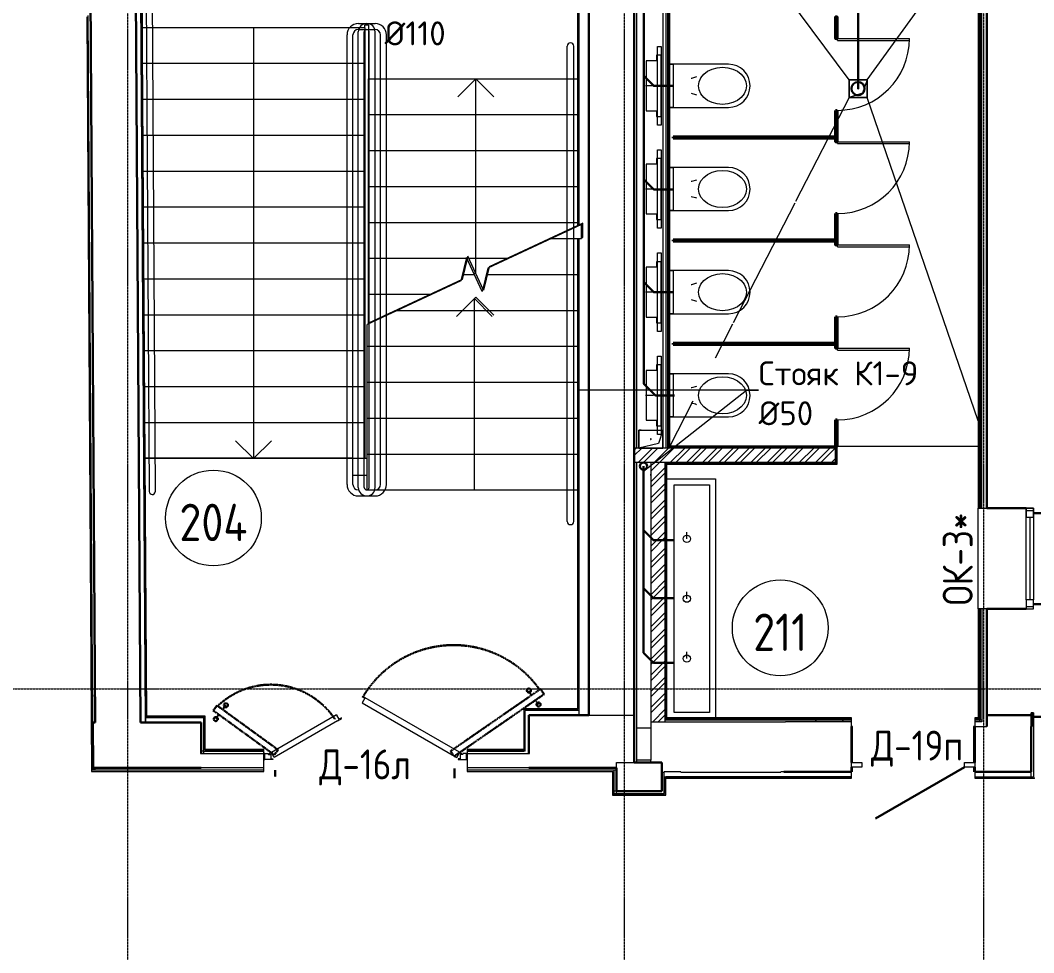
# Model space of a CAD drawing. Header units: millimetres. Extents: x -10178924 to 11692288, y -947381 to 58396.
# Drawn here: x 2102 to 10567, y -165853 to -158064 of the extents above; entities that cross this region are included whole.
import ezdxf
from ezdxf import colors
from ezdxf.entities.mleader import LeaderData, LeaderLine
from ezdxf.math import Vec2, Vec3

# ---------------------------------------------------------------- set-up
doc = ezdxf.new("R2010")
doc.units = ezdxf.units.MM
doc.linetypes.add('ADSK_Линия сетки', pattern=[25, 20, -2.5, 0, -2.5])
doc.linetypes.add('ADSK_Штриховая_ш3 п1_5', pattern=[4.5, 3, -1.5])
for name, color, linetype, lineweight in [('!К1', 32, 'Continuous', 30), ('_ Окна', 7, 'Continuous', 9), ('Аннотация', 7, 'Continuous', 18), ('Выноски ВК', 7, 'Continuous', 0), ('Двери', 7, 'Continuous', 9), ('Двери открывание', 7, 'Continuous', 9), ('Лестницы', 7, 'Continuous', 9), ('Марки дверей', 7, 'Continuous', 20), ('Марки окон', 7, 'Continuous', 20), ('Обобщенные модели', 7, 'Continuous', 18), ('Окна', 7, 'Continuous', 9), ('Оси', 253, 'Continuous', 9), ('Перекрытие', 7, 'Continuous', 18), ('Сантехника', 7, 'Continuous', 18), ('Стены внутренние', 7, 'Continuous', 18), ('Стены наружные', 7, 'Continuous', 18), ('Стены несущие', 7, 'Continuous', 30), ('Стены отделка', 7, 'Continuous', 30), ('Стены перегородки', 7, 'Continuous', 30), ('Стены штриховка', 7, 'Continuous', 9), ('Стрелки вверх', 7, 'Continuous', 18), ('ШТРИХОВКА', 252, 'Continuous', 15)]:
    doc.layers.add(name, color=color, linetype=linetype, lineweight=lineweight)
doc.layers.add('Линии', color=7, linetype='Continuous', lineweight=9, true_color=0x00a600)
doc.styles.add('GOST Common', font='GOST_Common.ttf', dxfattribs={"width": 0.9, "height": 350})
doc.styles.add('GOST Common_2', font='GOST_Common.ttf', dxfattribs={"width": 0.9, "height": 250})
doc.styles.add('PDF ISOCPEUR', font='isocpeur.ttf')
pattern_1 = [(0, (0, -123085.82), (406.4, 101.6), [33.528, -271.272, 33.528, -271.272, -1625.6]), (0, (0, -123085.82), (406.4, 101.6), [-609.6, 33.528, -576.072, 33.528, -271.272, -711.2]), (0, (0, -123085.82), (406.4, 101.6), [-1524, 33.528, -169.672, 33.528, -474.472]), (120, (152.4, -123035.02), (-291.1882, 301.15272), [33.528, -271.272, 33.528, -271.272, -1625.6]), (120, (152.4, -123035.02), (-291.1882, 301.15272), [-609.6, 33.528, -576.072, 33.528, -271.272, -711.2]), (120, (152.4, -123035.02), (-291.1882, 301.15272), [-1524, 33.528, -169.672, 33.528, -474.472]), (240, (203.2, -122831.82), (-115.2118, -402.75272), [33.528, -271.272, 33.528, -271.272, -1625.6]), (240, (203.2, -122831.82), (-115.2118, -402.75272), [-609.6, 33.528, -576.072, 33.528, -271.272, -711.2]), (240, (203.2, -122831.82), (-115.2118, -402.75272), [-1524, 33.528, -169.672, 33.528, -474.472])]

# ---------------------------------------------------------------- blocks, each defined once
blk = doc.blocks.new('АС_Дверь_Однопольная_Алюминиевая - 1030х2200 алюм ост с мат_плёнкой Д19п-3646857-План 2-го этажа')
at = {"layer": 'Двери'}
for p, q in [((-390, -110), (-303, -110)), ((-390, -150), (-390, -110)), ((-303, -150), (-390, -150)), ((-303, -110), (-303, -150)), ((553, -110), (640, -110)), ((553, -150), (553, -110)), ((640, -150), (553, -150)), ((640, -110), (640, -150))]:
    blk.add_line(p, q, dxfattribs=at)
at = {"layer": 'Двери', "lineweight": 30}
blk.add_line((553, -150), (-188.3, -578), dxfattribs=at)
blk = doc.blocks.new('131_Сантехническая перегородка - СП-3 4-3867706-План 2-го этажа')
at = {"layer": 'Обобщенные модели', "lineweight": 40}
for p, q in [((1370, 8), (0, 8)), ((0, 8), (0, -4)), ((1370, -4), (1370, 8)), ((0, -4), (1370, -4))]:
    blk.add_line(p, q, dxfattribs=at)
blk = doc.blocks.new('131_Сантехническая перегородка_Дверь - СД-1-3905256-План 2-го этажа')
at = {"layer": 'Двери'}
for p, q in [((784, -8), (800, -8)), ((784, -8), (784, -608)), ((800, -8), (800, -608)), ((784, -608), (800, -608))]:
    blk.add_line(p, q, dxfattribs=at)
at = {"layer": 'Двери открывание'}
blk.add_arc((800, -8), 600, 180, 270, dxfattribs=at)
at = {"layer": 'Обобщенные модели', "lineweight": 40}
blk.add_line((200, -4), (200, 8), dxfattribs=at)
blk.add_lwpolyline([(200, 8), (-20, 8), (-20, -4), (200, -4)], dxfattribs=at)
blk.add_lwpolyline([(800, -4), (842, -4), (842, 8), (800, 8)], close=True, dxfattribs=at)
blk = doc.blocks.new('SND_Унитаз_Jika_Olymp_с_инсталяцией - Унитаз_ выпуск прямой_ установка на пол_693х360х360_ PN30_12_ ХВ резьба HP DN15_ К гл_ кон П DN100-701491-План 2-го этажа')
at = {"layer": 'Сантехника'}
for p, q in [((0, -61.7), (0, 6.3)), ((-208, 0), (-208, -85)), ((208, 0), (-208, 0)), ((208, -85), (208, 0)), ((-327.5, -94), (327.5, -94)), ((-327.5, -125), (-327.5, -94)), ((327.5, -125), (-327.5, -125)), ((-255, -85), (-255, -125)), ((-208, -85), (-255, -85)), ((-255, -125), (255, -125)), ((255, -85), (208, -85)), ((255, -125), (255, -85)), ((327.5, -94), (327.5, -125)), ((-180, -179), (-180, -181.2)), ((-180, -181.2), (-180, -179)), ((-180, -196.4), (-180, -687.1)), ((-180, -224), (-180, -196.4)), ((180, -224), (-180, -224)), ((180, -181.2), (180, -179)), ((180, -179), (180, -181.2)), ((180, -687.1), (180, -196.4)), ((180, -196.4), (180, -224))]:
    blk.add_line(p, q, dxfattribs=at)
at = {"layer": 'Сантехника', "flags": 128}
for points in [[(-61.7, -376.2), (-71.7, -411.6), (-75, -420.3)], [(75, -420.3), (62.3, -378.9), (61.7, -376.2)], [(0, -836.5), (-34.5, -831.5), (-67.3, -816.7), (-96.6, -792.9), (-121.2, -761.2), (-139.7, -723.3), (-151.1, -681), (-155, -636.5), (-151.1, -592), (-139.7, -549.7), (-121.2, -511.8), (-96.6, -480.1), (-67.3, -456.3), (-34.5, -441.5), (0, -436.5)], [(0, -436.5), (34.5, -441.5), (67.3, -456.3), (96.6, -480.1), (121.2, -511.8), (139.7, -549.7), (151.1, -592), (155, -636.5), (151.1, -681), (139.7, -723.3), (121.2, -761.2), (96.6, -792.9), (67.3, -816.7), (34.5, -831.5), (0, -836.5)]]:
    blk.add_lwpolyline(points, dxfattribs=at)
at = {"layer": 'Сантехника'}
blk.add_arc((0, -687.1), 180, 180, 360, dxfattribs=at)
blk = doc.blocks.new('dver-dpo-230 _1_ - 1700х2300Н ост алюм EIWS30 Д-16л-3687090-План 2-го этажа')
at = {"layer": 'Двери'}
for p, q in [((-6.3, 522.6), (-28.8, 483.6)), ((-21.3, 536.5), (-23.6, 532.6)), ((-23.6, 532.6), (-6.3, 522.6)), ((804, 60), (-21.3, 536.5)), ((-28.8, 483.6), (761.9, 27.1)), ((-804, 60), (-241.1, 385)), ((-241.1, 385), (-238.8, 381.1)), ((-218.8, 346.5), (-238.8, 381.1)), ((-233.7, 332.1), (-199, 352.1)), ((-201.5, 356.5), (-218.8, 346.5)), ((-199, 352.1), (-201.5, 356.5)), ((-233.7, 332.1), (-761.9, 27.1)), ((-850, 10), (-850, 60)), ((-850, 60), (-813.8, 60)), ((-840, 60), (-850, 60)), ((-850, 60), (-850, 10)), ((-773.8, 10), (-850, 10)), ((-850, 10), (-840, 10)), ((-840, 10), (-840, 60)), ((-813.8, 60), (-813.8, 54.6)), ((-811.3, 52), (-790, 52)), ((-801.8, 56.1), (-804, 60)), ((-784.4, 66.1), (-801.8, 56.1)), ((-790, 52), (-790, 16.5)), ((-787.5, 14), (-773.8, 14)), ((-761.9, 27.1), (-784.4, 66.1)), ((-773.8, 14), (-773.8, 10)), ((761.9, 27.1), (784.4, 66.1)), ((773.8, 14), (773.8, 10)), ((787.5, 14), (773.8, 14)), ((773.8, 10), (850, 10)), ((784.4, 66.1), (801.7, 56.1)), ((790, 52), (790, 16.5)), ((811.3, 52), (790, 52)), ((801.7, 56.1), (804, 60)), ((813.8, 60), (813.8, 54.6)), ((850, 60), (813.8, 60)), ((850, 60), (840, 60)), ((840, 60), (840, 10)), ((840, 10), (850, 10)), ((850, 10), (850, 60)), ((850, 10), (850, 60))]:
    blk.add_line(p, q, dxfattribs=at)
for centre, radius, start, end in [((-811.3, 54.6), 2.52, 180, 270), ((-787.5, 16.5), 2.5, 180, 270), ((787.5, 16.5), 2.5, 270, 360), ((811.3, 54.6), 2.52, 270, 0)]:
    blk.add_arc(centre, radius, start, end, dxfattribs=at)
blk = doc.blocks.new('GM_Отверстие прямоугольное _в плите_ - Отверстие-V3-План 2-го этажа')
at = {"layer": 'Обобщенные модели'}
for p, q in [((-75, -75), (-75, 75)), ((-75, 75), (75, 75)), ((75, 75), (-75, 75)), ((-75, 75), (-75, -75)), ((-75, -75), (-37.5, 37.5)), ((-37.5, 37.5), (75, 75)), ((75, 75), (75, -75)), ((75, -75), (75, 75)), ((75, -75), (-75, -75)), ((-75, -75), (75, -75))]:
    blk.add_line(p, q, dxfattribs=at)
for start, end in [(360, 180), (180, 360), (60, 165), (300, 360), (195, 270)]:
    blk.add_arc((0, 0), 2.5, start, end, dxfattribs=at)
blk = doc.blocks.new('GM_Отверстие прямоугольное _в плите_ - Отверстие-1433035-План 2-го этажа')
at = {"layer": 'Обобщенные модели'}
for p, q in [((-101.2, -75), (-101.2, 75)), ((-101.2, 75), (-101.2, -75)), ((-101.2, -75), (-63.7, 37.5)), ((-63.7, 37.5), (101.2, 75)), ((101.2, 75), (101.2, -75)), ((101.2, -75), (101.2, 75)), ((101.2, -75), (81.2, -75)), ((81.2, -75), (101.2, -75))]:
    blk.add_line(p, q, dxfattribs=at)
for start, end in [(360, 180), (180, 360), (60, 165), (300, 360), (195, 270)]:
    blk.add_arc((0, 0), 2.5, start, end, dxfattribs=at)
blk = doc.blocks.new('ADSK_Умывальник с 3 смесителемями - Умывальник-1755934-План 2-го этажа')
at = {"layer": 'Сантехника'}
for p, q in [((-950, -370), (-950, -75)), ((-950, -75), (950, -75)), ((950, -75), (950, -370)), ((1000, -12), (1000, -420)), ((-500, -180), (-443, -180)), ((0, -180), (57, -180)), ((500, -180), (557, -180)), ((1000, -420), (-995.4, -420)), ((950, -370), (-950, -370))]:
    blk.add_line(p, q, dxfattribs=at)
for centre in [(-500, -180), (0, -180), (500, -180)]:
    blk.add_circle(centre, 30, dxfattribs=at)
blk = doc.blocks.new('окна_rehau_однопольное_фрамуга_сверху - 800х2240 _нов_ ОК-3_-4264304-План 2-го этажа')
at = {"layer": '_ Окна', "lineweight": 18}
for p, q in [((-420, 75), (-420, 135)), ((-420, 135), (-344, 135)), ((-344, 135), (-344, 75)), ((344, 135), (344, 75)), ((420, 135), (344, 135)), ((420, 75), (420, 135)), ((-344, 75), (-420, 75)), ((344, 75), (420, 75))]:
    blk.add_line(p, q, dxfattribs=at)
at = {"layer": '_ Окна'}
for p, q in [((-400, 75), (-400, 135)), ((-344, 105), (344, 105)), ((400, 75), (400, 135))]:
    blk.add_line(p, q, dxfattribs=at)
at = {"layer": 'Окна'}
for p, q in [((-420, 135), (-420, 75)), ((-344, 135), (-420, 135)), ((-344, 135), (344, 135)), ((420, 135), (344, 135)), ((420, 75), (420, 135)), ((-420, 75), (-344, 75)), ((344, 75), (-344, 75)), ((344, 75), (420, 75))]:
    blk.add_line(p, q, dxfattribs=at)
blk = doc.blocks.new('2 этаж')
h = blk.add_hatch()
h.set_pattern_fill('ANSI32', color=256, scale=10)
h.set_pattern_definition([(45, (0, -123085.82), (-67.3519, 67.3519), []), (45, (44.9, -123085.82), (-67.3519, 67.3519), [])])
h.paths.add_polyline_path([(7490, -108250.7), (7370, -108250.7), (7370, -110417.6), (7490, -110417.6)])
h.paths.add_polyline_path([(8910, -108130.7), (7230, -108130.7), (7230, -108250.7), (8910, -108250.7)])
at = {"layer": 'Стены внутренние', "lineweight": 9}
h = blk.add_hatch(dxfattribs=at)
h.set_pattern_fill('FP_6', color=256, style=0, pattern_type=2)
h.set_pattern_definition(pattern_1)
h.paths.add_polyline_path([(10129.4, -110400.1), (10135, -110400.1), (10135, -109473.6), (10120, -109473.6), (10120, -110400.1)])
h.paths.add_polyline_path([(10120, -108633.6), (10135, -108632.6), (10135, -103690.3), (10120, -103690.3), (10120, -108483.7)])
h = blk.add_hatch(dxfattribs=at)
h.set_pattern_fill('FP_6', color=256, style=0, pattern_type=2)
h.set_pattern_definition(pattern_1)
h.paths.add_polyline_path([(7410, -110417.6), (9045, -110417.6), (9045, -110402.6), (7410, -110402.6)])
h.paths.add_polyline_path([(10117.5, -110417.6), (10117.5, -110402.6), (10075, -110402.6), (10075, -110417.6)])
at = {"layer": 'Двери'}
for p, q in [((8929, -104725.7), (8929, -104709.7)), ((8929, -104709.7), (9529, -104709.7)), ((9529, -104725.7), (9529, -104709.7)), ((8929, -104725.7), (9529, -104725.7))]:
    blk.add_line(p, q, dxfattribs=at)
at = {"layer": 'Двери открывание'}
blk.add_arc((8929, -104709.7), 600, 270, 0, dxfattribs=at)
at = {"layer": 'Лестницы'}
for p, q in [((3121.4, -103075.3), (3121.4, -104589.6)), ((4980.8, -104619.3), (3121.5, -104619.3)), ((4980.8, -104619.3), (3121.5, -104619.3)), ((4980.8, -104595.1), (5011.4, -104595.1)), ((4980.8, -104619.3), (4980.8, -104595.1)), ((4980.8, -104619.3), (4980.8, -104919.3)), ((5011.4, -104595.1), (5011.4, -105045.6)), ((4980.8, -104919.3), (3123.5, -104919.3)), ((4980.8, -104919.3), (3123.5, -104919.3)), ((4980.8, -104919.3), (4980.8, -105219.3)), ((5011.4, -105045.6), (6758, -105045.6)), ((5011.4, -105345.6), (5011.4, -105045.6)), ((5011.4, -105045.6), (6758, -105045.6)), ((4980.8, -105219.3), (3125.4, -105219.3)), ((4980.8, -105219.3), (3125.4, -105219.3)), ((4980.8, -105219.3), (4980.8, -105519.3)), ((5011.4, -105645.6), (5011.4, -105345.6)), ((5011.4, -105345.6), (6758, -105345.6)), ((5011.4, -105345.6), (6758, -105345.6)), ((4980.8, -105519.3), (3127.4, -105519.3)), ((4980.8, -105519.3), (3127.4, -105519.3)), ((4980.8, -105519.3), (4980.8, -105819.3)), ((5011.4, -105945.6), (5011.4, -105645.6)), ((5011.4, -105645.6), (6758, -105645.6)), ((5011.4, -105645.6), (6758, -105645.6)), ((4980.8, -105819.3), (3129.4, -105819.3)), ((4980.8, -105819.3), (3129.4, -105819.3)), ((4980.8, -105819.3), (4980.8, -106119.3)), ((5011.4, -106245.6), (5011.4, -105945.6)), ((5011.4, -105945.6), (6758, -105945.6)), ((5011.4, -105945.6), (6758, -105945.6)), ((4980.8, -106119.3), (3131.3, -106119.3)), ((4980.8, -106119.3), (3131.3, -106119.3)), ((4980.8, -106119.3), (4980.8, -106419.3)), ((5011.4, -106545.6), (5011.4, -106245.6)), ((5011.4, -106245.6), (6758, -106245.6)), ((5011.4, -106245.6), (6758, -106245.6)), ((6790, -106263.2), (6008.3, -106627.8)), ((6801.4, -106253.2), (6019.7, -106617.8)), ((6790, -106380.6), (6790, -106263.2)), ((6801.4, -106370.6), (6801.4, -106253.2)), ((6538.4, -106380.6), (6790, -106380.6)), ((6538.4, -106380.6), (6790, -106380.6)), ((6549.8, -106370.6), (6559.8, -106370.6)), ((6549.8, -106370.6), (6559.8, -106370.6)), ((6790, -106370.6), (6801.4, -106370.6)), ((6790, -106370.6), (6801.4, -106370.6)), ((4980.8, -106419.3), (3133.3, -106419.3)), ((4980.8, -106419.3), (3133.3, -106419.3)), ((4980.8, -106419.3), (4980.8, -106719.3)), ((5011.4, -106845.6), (5011.4, -106545.6)), ((5011.4, -106545.6), (5827.4, -106545.6)), ((5011.4, -106545.6), (5827.4, -106545.6)), ((5829, -106539), (5781.7, -106733.4)), ((5840.4, -106529), (5793.1, -106723.4)), ((5961, -106822.2), (5829, -106539)), ((5832, -106545.6), (5836.3, -106545.6)), ((5832, -106545.6), (5836.3, -106545.6)), ((5972.4, -106812.2), (5840.4, -106529)), ((5848.1, -106545.6), (6174.5, -106545.6)), ((5848.1, -106545.6), (6174.5, -106545.6)), ((6008.3, -106627.8), (5961, -106822.2)), ((6019.7, -106617.8), (5972.4, -106812.2)), ((4980.8, -106719.3), (3135.2, -106719.3)), ((4980.8, -106719.3), (3135.2, -106719.3)), ((4980.8, -106719.3), (4980.8, -107019.3)), ((5781.7, -106733.4), (5000, -107097.9)), ((5793.1, -106723.4), (5011.4, -107087.9)), ((5794.6, -106680.6), (5895, -106680.6)), ((5794.6, -106680.6), (5895, -106680.6)), ((5890.3, -106670.6), (5906.4, -106670.6)), ((5890.3, -106670.6), (5906.4, -106670.6)), ((5995.4, -106680.6), (6758, -106680.6)), ((5995.4, -106680.6), (6758, -106680.6)), ((5011.4, -107087.9), (5011.4, -106845.6)), ((5011.4, -106845.6), (5531.1, -106845.6)), ((5011.4, -106845.6), (5531.1, -106845.6)), ((5251.6, -106980.6), (6758, -106980.6)), ((5251.6, -106980.6), (6758, -106980.6)), ((5263.1, -106970.6), (5273.1, -106970.6)), ((5263.1, -106970.6), (5273.1, -106970.6)), ((4980.8, -107019.3), (3137.2, -107019.3)), ((4980.8, -107019.3), (3137.2, -107019.3)), ((4980.8, -107019.3), (4980.8, -107319.3)), ((5011.4, -107092.6), (5011.4, -107087.9)), ((5000, -107280.6), (5000, -107097.9)), ((4980.8, -107319.3), (3139.1, -107319.3)), ((4980.8, -107319.3), (3139.1, -107319.3)), ((4980.8, -107319.3), (4980.8, -107619.3)), ((5000, -107580.6), (5000, -107280.6)), ((5000, -107280.6), (6758, -107280.6)), ((5000, -107280.6), (6758, -107280.6)), ((5000, -107880.6), (5000, -107580.6)), ((5000, -107580.6), (6758, -107580.6)), ((5000, -107580.6), (6758, -107580.6)), ((4980.8, -107619.3), (3141.1, -107619.3)), ((4980.8, -107619.3), (3141.1, -107619.3)), ((4980.8, -107619.3), (4980.8, -107919.3)), ((4980.8, -107919.3), (3143, -107919.3)), ((4980.8, -107919.3), (3143, -107919.3)), ((4980.8, -107919.3), (4980.8, -108219.3)), ((5000, -108180.6), (5000, -107880.6)), ((5000, -107880.6), (6758, -107880.6)), ((5000, -107880.6), (6758, -107880.6)), ((5000, -108480.6), (5000, -108180.6)), ((5000, -108180.6), (6758, -108180.6)), ((5000, -108180.6), (6758, -108180.6)), ((4980.8, -108219.3), (3145, -108219.3)), ((5000, -108480.6), (6758, -108480.6)), ((5000, -108480.6), (6758, -108480.6))]:
    blk.add_line(p, q, dxfattribs=at)
at = {"layer": 'Линии', "color": 7}
for p, q in [((3152.8, -104344.4), (3179.7, -108494.4)), ((3202.8, -104343.9), (3229.8, -108496.4)), ((4926.4, -104584.3), (5066.4, -104584.3)), ((4831.4, -108435.6), (4831.4, -104679.3)), ((4880.8, -108435.4), (4880.8, -104679.7)), ((4925.8, -104634.3), (5063.4, -104634.3)), ((5111.4, -108435.4), (5111.4, -104679.5)), ((5161.4, -108435.6), (5161.4, -104679.3)), ((6671.4, -108743.8), (6671.4, -104772.4)), ((6725, -108743.8), (6725, -104772.4)), ((4926, -108480.6), (4928.8, -108480.6)), ((5063.4, -108480.6), (5066.2, -108480.6)), ((4926.4, -108530.6), (5066.4, -108530.6)), ((4956.4, -108530.6), (5066.4, -108530.6))]:
    blk.add_line(p, q, dxfattribs=at)
at = {"layer": 'Линии', "color": 7, "lineweight": 18}
for p, q in [((4925.8, -108460.3), (4925.8, -104654.6)), ((4975.8, -108460.3), (4975.8, -104654.3)), ((5016.4, -108460.3), (5016.4, -104654.3)), ((5066.4, -108460.3), (5066.4, -104654.6))]:
    blk.add_line(p, q, dxfattribs=at)
at = {"layer": 'Линии', "color": 7, "linetype": 'ADSK_Штриховая_ш3 п1_5', "lineweight": 30}
for p, q in [((5696.5, -110662.3), (6447.1, -110143.5)), ((6477.8, -110186.7), (5726.7, -110705.9)), ((6371.9, -110196.1), (6350.8, -110156.4)), ((6447.1, -110143.5), (6477.8, -110186.7)), ((3745.4, -110280.8), (3714.3, -110323.7)), ((4255.7, -110651.5), (3745.4, -110280.8)), ((3792.7, -110315.1), (3819.1, -110278.7)), ((6401.8, -110239.3), (6431.4, -110273.1)), ((3714.3, -110323.7), (4224, -110694)), ((3761.5, -110358), (3735.1, -110394.4)), ((4224, -110694), (4255.7, -110651.5)), ((5726.7, -110705.9), (5696.5, -110662.3)), ((5729.9, -110807.6), (5729.9, -110887.6)), ((4229.9, -110822), (4229.9, -110877.6))]:
    blk.add_line(p, q, dxfattribs=at)
at = {"layer": 'Линии', "color": 7}
for centre in [(3715.5, -108715.1), (8450, -109632.8)]:
    blk.add_circle(centre, 400, dxfattribs=at)
at = {"layer": 'Линии', "color": 7, "linetype": 'ADSK_Штриховая_ш3 п1_5', "lineweight": 30}
for centre in [(6350.8, -110156.4), (3819.1, -110278.7), (6431.4, -110273.1), (3735.1, -110394.4)]:
    blk.add_circle(centre, 17, dxfattribs=at)
at = {"layer": 'Линии', "color": 7}
for centre, radius, start, end in [((4926.4, -104679.3), 95, 90, 180), ((4996.1, -104654.6), 70.3, 0, 180), ((5066.4, -104679.3), 95, 0, 90), ((4926, -104679.5), 45.2, 90.28851, 180.28851), ((4996.1, -104654.3), 20.3, 0, 180), ((5066.2, -104679.5), 45.2, 0, 90), ((6698.2, -104772.4), 26.8, 0, 180), ((4926.4, -108435.6), 95, 180, 270), ((4926, -108435.4), 45.2, 180, 270), ((5066.2, -108435.4), 45.2, 270, 0), ((5066.4, -108435.6), 95, 270, 0), ((3204.9, -108494.3), 25, 180.37263, 355.05723), ((4996.1, -108460.3), 70.3, 180, 0), ((4996.1, -108460.3), 20.3, 180, 0), ((6698.2, -108743.8), 26.8, 180, 0)]:
    blk.add_arc(centre, radius, start, end, dxfattribs=at)
at = {"layer": 'Линии', "color": 7, "linetype": 'ADSK_Штриховая_ш3 п1_5', "lineweight": 30}
for centre, radius, start, end in [((5722, -110656.6), 880, 36.2661, 149.85694), ((4194.9, -110748.1), 640.9, 33.38099, 133.81653)]:
    blk.add_arc(centre, radius, start, end, dxfattribs=at)
at = {"layer": 'Обобщенные модели', "lineweight": 40}
blk.add_line((8925, -105309.7), (8913, -105309.7), dxfattribs=at)
blk.add_lwpolyline([(8925, -104709.7), (8925, -104529.7), (8913, -104529.7), (8913, -104709.7)], close=True, dxfattribs=at)
blk.add_lwpolyline([(8913, -105309.7), (8913, -105529.7), (8925, -105529.7), (8925, -105309.7)], dxfattribs=at)
at = {"layer": 'Оси', "color": 252, "linetype": 'ADSK_Линия сетки'}
for p, q in [((2999.6, -128115.2), (2999.6, -78862.8)), ((7149.6, -128115.2), (7149.6, -101228.1)), ((10149.6, -128115.2), (10149.6, -101228.1)), ((-10114.7, -110140.8), (56004.9, -110140.8))]:
    blk.add_line(p, q, dxfattribs=at)
at = {"layer": 'Перекрытие'}
for p, q in [((9025, -105053.3), (7880, -103511.2)), ((9175, -105053.3), (10102, -103776.3)), ((9025, -105203.3), (8578.4, -106071.7)), ((10102, -107903.1), (9175, -105203.3)), ((8572.3, -106083.7), (8058.1, -107083.7)), ((8051.9, -107095.7), (7906.1, -107379.3)), ((7721, -107739.3), (7527.4, -108115.7)), ((8899, -108115.7), (10102, -108115.7)), ((4880.8, -108214.3), (3144.9, -108214.3)), ((4880.8, -108360.6), (4880.8, -108214.3)), ((5000, -108219.3), (4880.8, -108219.3)), ((5000, -108360.6), (4880.8, -108360.6)), ((7250, -110467.8), (7370, -110467.8)), ((9055, -110457.6), (9045, -110457.6)), ((9045, -110467.8), (9055, -110467.8)), ((9055, -110757.6), (9055, -110457.6)), ((10065, -110457.6), (10065, -110757.6)), ((10075, -110457.6), (10065, -110457.6)), ((10065, -110467.8), (10075, -110467.8)), ((9055, -110802), (9045, -110802)), ((9055, -110836.7), (9055, -110797.6)), ((10065, -110797.6), (10065, -110836.7)), ((10075, -110802), (10065, -110802))]:
    blk.add_line(p, q, dxfattribs=at)
at = {"layer": 'Стены внутренние'}
blk.add_line((10102, -109473.6), (10102, -108633.6), dxfattribs=at)
at = {"layer": 'Стены внутренние', "color": 8, "true_color": 0x7f7f7f}
for p, q in [((3613.5, -110687.6), (3613.5, -110682)), ((6350, -110682), (6350, -110687.6)), ((3613.5, -110802), (3613.5, -110800)), ((6350, -110800), (6350, -110802))]:
    blk.add_line(p, q, dxfattribs=at)
at = {"layer": 'Стены наружные'}
blk.add_line((6758, -108789.9), (6758, -108781.5), dxfattribs=at)
at = {"layer": 'Стены несущие'}
for p, q in [((3107.3, -110422), (3058.9, -102983.3)), ((6850, -102983.3), (6850, -110362)), ((7230, -110757.6), (7230, -102983.3)), ((10175, -108633.6), (10175, -102983.3)), ((2679.5, -103075.8), (2727.3, -110422)), ((10175, -108633.6), (10505, -108633.6)), ((10565, -108673.6), (10685, -108673.6)), ((10685, -109433.6), (10565, -109433.6)), ((10505, -109473.6), (10175, -109473.6)), ((10175, -109473.6), (10175, -110457.6)), ((6850, -110362), (6350, -110362)), ((6350, -110362), (6350, -110682)), ((10175, -110362.3), (10565, -110363.3)), ((10555, -110457.6), (10555, -110342.3)), ((10565, -110375.3), (10685, -110375.6)), ((2707.3, -110422), (2709.7, -110802)), ((2707.3, -110422), (2727.3, -110422)), ((3613.5, -110422), (3107.3, -110422)), ((3613.5, -110682), (3613.5, -110422)), ((9045, -110757.6), (9045, -110457.6)), ((10075, -110457.6), (10075, -110757.6)), ((10545, -110836.7), (10545, -110457.6)), ((2709.7, -110802), (3613.5, -110802)), ((6350, -110802), (7081.1, -110802)), ((7081.1, -110802), (7081.1, -110997.6)), ((7461.1, -110757.6), (7230, -110757.6)), ((7461.1, -110997.6), (7461.1, -110757.6)), ((9045, -110836.7), (9045, -110797.6)), ((10075, -110797.6), (10075, -110836.7)), ((8481.1, -110836.7), (9045, -110836.7)), ((10075, -110836.7), (10545, -110836.7)), ((7081.1, -110997.6), (7461.1, -110997.6))]:
    blk.add_line(p, q, dxfattribs=at)
at = {"layer": 'Стены отделка', "lineweight": 9}
for p, q in [((7250, -103003.3), (7250, -108130.7)), ((7470, -103003.3), (7470, -108130.7)), ((7510, -108130.7), (7510, -103003.3)), ((7512.4, -103019.8), (7512.4, -108130.7)), ((7527.4, -108115.7), (7527.4, -103019.8)), ((2727.3, -110422), (2679.5, -103095.8)), ((3059.4, -103062.2), (3107.3, -110422)), ((3147.3, -110421.8), (3099.4, -103061.9)), ((3158.9, -110370), (3111.5, -103075.3)), ((6770, -106267.9), (6770, -103062)), ((6758, -103244.8), (6758, -106273.5)), ((10102, -103761.3), (10102, -108633.6)), ((2656.8, -104529.8), (2697.9, -110832)), ((2709.9, -110822), (2668.8, -104517.8)), ((6758, -106380.6), (6758, -108781.5)), ((6770, -110362), (6770, -106380.6)), ((6770, -107038.6), (6758, -107038.6)), ((6758, -107114.4), (6770, -107114.4)), ((7287.6, -107980.7), (7470, -107980.7)), ((8910, -108130.7), (7230, -108130.7)), ((7267.6, -108130.7), (7470, -108130.7)), ((8925, -108115.7), (7512.4, -108115.7)), ((8910, -108130.7), (8910, -108250.7)), ((8925, -108265.7), (8925, -108115.7)), ((8910, -108250.7), (7230, -108250.7)), ((7250, -108250.7), (7250, -110757.6)), ((7370, -108250.7), (7370, -110737.6)), ((7490, -110417.6), (7490, -108250.7)), ((7490, -108265.7), (8925, -108265.7)), ((7502, -110384.6), (7502, -108265.7)), ((10102, -108633.6), (10175, -108633.6)), ((10135, -108633.6), (10135, -108632.6)), ((10175, -108633.6), (10175, -108633.6)), ((6758, -108781.5), (6770, -108781.5)), ((6758, -108789.9), (6758, -110310)), ((6770, -108789.9), (6758, -108789.9)), ((10175, -109473.6), (10102, -109473.6)), ((10102, -109473.6), (10102, -110400.1)), ((3147, -110382), (3633.5, -110382)), ((3147.6, -110382), (3147.6, -110422)), ((3645.5, -110370), (3158.9, -110370)), ((3633.5, -110382), (3633.5, -110682)), ((3645.5, -110650), (3645.5, -110372)), ((6308, -110312), (6308, -110662)), ((6758, -110310), (6310, -110310)), ((6770, -110322), (6320, -110322)), ((6320, -110662), (6320, -110322)), ((9045, -110384.6), (7490, -110384.6)), ((9045, -110457.6), (9045, -110384.6)), ((10075, -110384.6), (10075, -110457.6)), ((10117.5, -110384.6), (10075, -110384.6)), ((10117.5, -110417.6), (10117.5, -110384.6)), ((10565, -110343.2), (10545, -110343.2)), ((10545, -110876.7), (10545, -110343.2)), ((10565, -110343.2), (10565, -110876.7)), ((3107.3, -110422), (3147.3, -110421.8)), ((7370, -110417.6), (8495, -110417.6)), ((10075, -110457.6), (10175, -110457.6)), ((10102, -110400.1), (10135, -110400.1)), ((10135, -110417.6), (10117.5, -110417.6)), ((10135, -110400.1), (10135, -110417.6)), ((3633.5, -110662), (3613.1, -110662)), ((3613.1, -110662), (3613.1, -110682)), ((3613.1, -110682), (3613.5, -110682)), ((4135.6, -110650), (3645.5, -110650)), ((4130.6, -110662), (4135.6, -110662)), ((4135.6, -110682), (4135.6, -110650)), ((5835.6, -110650), (5835.6, -110682)), ((6320, -110650), (5835.6, -110650)), ((5835.6, -110662), (5870.6, -110662)), ((6320, -110662), (6308, -110662)), ((6320, -110682), (6320, -110687.6)), ((2709.8, -110810.8), (2729.8, -110810.7)), ((2719.7, -110802), (2719.7, -110822)), ((2729.8, -110810.7), (2729.7, -110802)), ((4135.6, -110834), (4135.6, -110802)), ((5835.6, -110802), (5835.6, -110834)), ((7370, -110737.6), (7250, -110737.6)), ((2699.9, -110834), (4135.6, -110834)), ((2719.7, -110822), (2709.9, -110822)), ((4135.6, -110822), (4130.6, -110822)), ((5870.6, -110822), (5835.6, -110822)), ((5835.6, -110834), (7049.1, -110834)), ((7049.1, -110834), (7049.1, -111027.6)), ((7081.1, -110822), (7061.1, -110822)), ((7061.1, -110822), (7061.1, -111017.6)), ((7481.1, -111017.6), (7481.1, -110837.6)), ((7481.1, -110876.7), (7493.1, -110876.7)), ((7493.1, -111027.6), (7493.1, -110888.7)), ((7493.1, -110888.7), (9045, -110888.7)), ((8461.1, -110876.7), (7621.1, -110876.7)), ((8481.1, -110836.7), (8456.1, -110836.7)), ((9045, -110888.7), (9045, -110836.7)), ((10075, -110836.7), (10075, -110888.7)), ((10075, -110888.7), (10575, -110888.7)), ((10545, -110876.7), (10565, -110876.7)), ((7051.1, -111029.6), (7491.1, -111029.6)), ((7081.1, -110997.6), (7061.1, -110997.6)), ((7061.1, -111017.6), (7481.1, -111017.6)), ((7081.1, -111017.6), (7081.1, -110997.6))]:
    blk.add_line(p, q, dxfattribs=at)
at = {"layer": 'Стены перегородки', "lineweight": 18}
for p, q in [((3613.5, -110682), (4135.6, -110682)), ((4135.6, -110802), (4135.6, -110682)), ((5835.6, -110682), (6350, -110682)), ((5835.6, -110682), (5835.6, -110802)), ((4135.6, -110802), (3613.5, -110802)), ((6350, -110802), (5835.6, -110802)), ((7461.1, -110837.6), (7481.1, -110837.6)), ((7621.1, -110836.7), (7481.1, -110836.7)), ((7481.1, -110836.7), (7481.1, -110837.6)), ((7621.1, -110836.7), (7621.1, -110837.6)), ((7621.1, -110837.6), (8456.1, -110837.6))]:
    blk.add_line(p, q, dxfattribs=at)
at = {"layer": 'Стены штриховка'}
for p, q in [((7497, -108130.7), (7497, -103003.3)), ((7518.4, -108115.7), (7518.4, -103019.8)), ((3156.9, -110370), (3109.5, -103073.3)), ((6760, -106272.5), (6760, -103242.8)), ((10111, -103761.3), (10111, -108633.6)), ((10120, -103761.3), (10120, -108633.6)), ((10135, -108632.6), (10135, -103761.3)), ((2658.8, -104527.8), (2699.9, -110834)), ((6760, -108781.5), (6760, -106380.6)), ((8916, -108124.7), (7512.4, -108124.7)), ((8916, -108256.7), (8916, -108124.7)), ((7490, -108256.7), (8916, -108256.7)), ((7496, -110384.6), (7496, -108265.7)), ((7370, -108360.7), (7370, -108347.7)), ((6760, -110312), (6760, -108789.9)), ((10111, -109473.6), (10111, -110400.1)), ((10120, -109473.6), (10120, -110400.1)), ((10135, -109473.6), (10135, -110400.1)), ((3156.9, -110370), (3146.9, -110370)), ((3147, -110372), (3645.5, -110372)), ((3643.5, -110370), (3643.5, -110652)), ((3645.5, -110372), (3645.5, -110370)), ((6310, -110310), (6308, -110310)), ((6308, -110310), (6308, -110312)), ((6308, -110312), (6760, -110312)), ((6310, -110650), (6310, -110310)), ((6850, -110362), (7230, -110362)), ((9045, -110393.6), (7490, -110393.6)), ((9045, -110402.6), (7490, -110402.6)), ((9045, -110417.6), (8495, -110417.6)), ((10117.5, -110393.6), (10075, -110393.6)), ((10117.5, -110402.6), (10075, -110402.6)), ((10117.5, -110417.6), (10075, -110417.6)), ((3633.5, -110662), (4130.6, -110662)), ((3643.5, -110652), (4135.6, -110652)), ((5835.6, -110652), (6308, -110652)), ((5870.6, -110662), (6308, -110662)), ((7081.1, -110802), (7081.1, -110757.6)), ((7081.1, -110757.6), (7230, -110757.6)), ((7370, -110757.6), (7370, -110737.6)), ((2697.9, -110832), (4135.6, -110832)), ((2697.9, -110832), (2697.9, -110834)), ((2697.9, -110834), (2699.9, -110834)), ((4130.6, -110822), (2719.7, -110822)), ((5835.6, -110832), (7051.1, -110832)), ((7061.1, -110822), (5870.6, -110822)), ((7051.1, -110832), (7051.1, -111029.6)), ((7491.1, -111029.6), (7491.1, -110886.7)), ((7491.1, -110886.7), (9045, -110886.7)), ((7621.1, -110876.7), (7493.1, -110876.7)), ((9045, -110876.7), (8461.1, -110876.7)), ((10075, -110876.7), (10545, -110876.7)), ((10075, -110886.7), (10577, -110886.7)), ((7049.1, -111027.6), (7493.1, -111027.6)), ((7049.1, -111027.6), (7049.1, -111029.6)), ((7049.1, -111029.6), (7051.1, -111029.6)), ((7491.1, -111029.6), (7493.1, -111029.6)), ((7493.1, -111029.6), (7493.1, -111027.6))]:
    blk.add_line(p, q, dxfattribs=at)
at = {"layer": 'Стрелки вверх'}
for p, q in [((4051.1, -104619.3), (4051.1, -104919.3)), ((4051.1, -104919.3), (4051.1, -105219.3)), ((5906.4, -105045.6), (5756.4, -105195.6)), ((5906.4, -105345.6), (5906.4, -105045.6)), ((5906.4, -105045.6), (6056.4, -105195.6)), ((4051.1, -105219.3), (4051.1, -105519.3)), ((5906.4, -105645.6), (5906.4, -105345.6)), ((4051.1, -105519.3), (4051.1, -105819.3)), ((5906.4, -105945.6), (5906.4, -105645.6)), ((4051.1, -105819.3), (4051.1, -106119.3)), ((5906.4, -106245.6), (5906.4, -105945.6)), ((4051.1, -106119.3), (4051.1, -106419.3)), ((5906.4, -106545.6), (5906.4, -106245.6)), ((4051.1, -106419.3), (4051.1, -106719.3)), ((5906.4, -106670.6), (5906.4, -106545.6)), ((4051.1, -106719.3), (4051.1, -107019.3)), ((5895, -106880.6), (5745, -107030.6)), ((5906.4, -106870.6), (5756.4, -107020.6)), ((5895, -106980.6), (5895, -106880.6)), ((5895, -106880.6), (6045, -107030.6)), ((5906.4, -106870.6), (6056.4, -107020.6)), ((5895, -107280.6), (5895, -106980.6)), ((4051.1, -107019.3), (4051.1, -107319.3)), ((4051.1, -107319.3), (4051.1, -107619.3)), ((5895, -107580.6), (5895, -107280.6)), ((5895, -107880.6), (5895, -107580.6)), ((4051.1, -107619.3), (4051.1, -107919.3)), ((4051.1, -107919.3), (4051.1, -108214.3)), ((5895, -108180.6), (5895, -107880.6)), ((4051.1, -108219.3), (3901.1, -108069.3)), ((4051.1, -108219.3), (4201.1, -108069.3)), ((5895, -108480.6), (5895, -108180.6))]:
    blk.add_line(p, q, dxfattribs=at)
at = {"layer": 'Двери'}
for name, p in [('dver-dpo-230 _1_ - 1700х2300Н ост алюм EIWS30 Д-16л-3687090-План 2-го этажа', (4985.6, -110742)), ('АС_Дверь_Однопольная_Алюминиевая - 1030х2200 алюм ост с мат_плёнкой Д19п-3646857-План 2-го этажа', (9435, -110647.6))]:
    blk.add_blockref(name, p, dxfattribs=at)
at = {"layer": 'Обобщенные модели'}
for name, p, rotation in [('GM_Отверстие прямоугольное _в плите_ - Отверстие-V3-План 2-го этажа', (9100, -105128.3), 180), ('131_Сантехническая перегородка_Дверь - СД-1-3905256-План 2-го этажа', (8921, -106371.7), 90), ('131_Сантехническая перегородка_Дверь - СД-1-3905256-План 2-го этажа', (8921, -107233.7), 90), ('131_Сантехническая перегородка_Дверь - СД-1-3905256-План 2-го этажа', (8921, -108095.7), 90), ('GM_Отверстие прямоугольное _в плите_ - Отверстие-1433035-План 2-го этажа', (7368.8, -108055.7), 180)]:
    blk.add_blockref(name, p, dxfattribs=dict(at, rotation=rotation))
for p in [(7555, -105537.7), (7555, -106399.7), (7555, -107261.7)]:
    blk.add_blockref('131_Сантехническая перегородка - СП-3 4-3867706-План 2-го этажа', p, dxfattribs=at)
at = {"layer": 'Окна', "rotation": 270}
blk.add_blockref('окна_rehau_однопольное_фрамуга_сверху - 800х2240 _нов_ ОК-3_-4264304-План 2-го этажа', (10430, -109053.6), dxfattribs=at)
at = {"layer": 'Сантехника', "rotation": 90}
for name, p in [('SND_Унитаз_Jika_Olymp_с_инсталяцией - Унитаз_ выпуск прямой_ установка на пол_693х360х360_ PN30_12_ ХВ резьба HP DN15_ К гл_ кон П DN100-701491-План 2-го этажа', (7331, -105104.7)), ('SND_Унитаз_Jika_Olymp_с_инсталяцией - Унитаз_ выпуск прямой_ установка на пол_693х360х360_ PN30_12_ ХВ резьба HP DN15_ К гл_ кон П DN100-701491-План 2-го этажа', (7331, -105966.7)), ('SND_Унитаз_Jika_Olymp_с_инсталяцией - Унитаз_ выпуск прямой_ установка на пол_693х360х360_ PN30_12_ ХВ резьба HP DN15_ К гл_ кон П DN100-701491-План 2-го этажа', (7331, -106828.7)), ('SND_Унитаз_Jika_Olymp_с_инсталяцией - Унитаз_ выпуск прямой_ установка на пол_693х360х360_ PN30_12_ ХВ резьба HP DN15_ К гл_ кон П DN100-701491-План 2-го этажа', (7331, -107690.7)), ('ADSK_Умывальник с 3 смесителемями - Умывальник-1755934-План 2-го этажа', (7490, -109389.1))]:
    blk.add_blockref(name, p, dxfattribs=at)
at = {"layer": 'Аннотация', "lineweight": 9, "char_height": 312.5, "width": 520.211, "attachment_point": 5, "line_spacing_factor": 1.022766, "style": 'GOST Common'}
for s, insert in [('204', (3715.5, -108752)), ('211', (8450, -109669.7))]:
    blk.add_mtext(s, dxfattribs=dict(at, insert=insert))
at = {"layer": 'Марки дверей', "lineweight": 9, "char_height": 250, "width": 803.7, "attachment_point": 5, "line_spacing_factor": 1.022766, "style": 'GOST Common_2'}
for s, insert in [('\\pxqc,t1.8,3.6,5.4,7.2,9,10.8,12.6,14.4,16.2,18,19.8,21.6,23.4,25.2,27,28.8,30.6,32.4,34.2,36,37.8,39.6,41.4,43.2,45,46.8,48.6,50.4,52.2,54,55.8,57.6;{Д-19п}', (9593.4, -110642.1)), ('\\pxqc,t1.8,3.6,5.4,7.2,9,10.8,12.6,14.4,16.2,18,19.8,21.6,23.4,25.2,27,28.8,30.6,32.4,34.2,36,37.8,39.6,41.4,43.2,45,46.8,48.6,50.4,52.2,54,55.8,57.6;{Д-16л}', (4982, -110798.9))]:
    blk.add_mtext(s, dxfattribs=dict(at, insert=insert))
at = {"layer": 'Марки окон', "lineweight": 9, "insert": (9933, -109057.2), "char_height": 250, "width": 839.7, "attachment_point": 5, "rotation": 90, "line_spacing_factor": 1.022766, "style": 'GOST Common_2'}
blk.add_mtext('\\pxqc,t1.8,3.6,5.4,7.2,9,10.8,12.6,14.4,16.2,18,19.8,21.6,23.4,25.2,27,28.8,30.6,32.4,34.2,36,37.8,39.6,41.4,43.2,45,46.8,48.6,50.4,52.2,54,55.8,57.6;{ОК-3*}', dxfattribs=at)
blk = doc.blocks.new('_None')

msp = doc.modelspace()

# ---------------------------------------------------------------- linework, layer by layer
at = {"layer": '!К1'}
for points in [[(7309.3, -156838.1), (7309.3, -161099.9), (7406.9, -161197.5), (7567.3, -161197.5)], [(9100, -158637.4), (9100, -157176), (9100, -156955), (8983.2, -156838.1), (7309.3, -156838.1)], [(7309.3, -158529.1), (7392.9, -158612.7), (7561.1, -158612.7)], [(7309.3, -159393.5), (7392.9, -159477.1), (7561.1, -159477.1)], [(7309.3, -160252.5), (7392.9, -160336.1), (7561.1, -160336.1)], [(7307.7, -161787.4), (7307.7, -163347)], [(7307.7, -162323.4), (7391.3, -162407), (7559.5, -162407)], [(7307.7, -162806.8), (7391.3, -162890.4), (7559.5, -162890.4)], [(7307.7, -163347), (7391.3, -163430.6), (7559.5, -163430.6)]]:
    msp.add_lwpolyline(points, dxfattribs=at)
for centre, radius in [((9100, -158634.9), 55), ((7307.7, -161788.2), 30)]:
    msp.add_circle(centre, radius, dxfattribs=at)

# ---------------------------------------------------------------- block references
at = {"layer": 'ШТРИХОВКА'}
msp.add_blockref('2 этаж', (0, -53506.6), dxfattribs=at)

# ---------------------------------------------------------------- leaders
at = {"layer": 'Выноски ВК', "ltscale": 50}
ml = msp.add_multileader_mtext('Standard', dxfattribs=at)
ml.set_content('Фановый стояк %%C110', color=256, style='PDF ISOCPEUR')
ml.set_leader_properties(color=256, linetype='ByLayer', lineweight=-1)
ml.set_arrow_properties(name='NONE')
ml.build(insert=Vec2(0, 0))
ml.multileader.update_dxf_attribs({"text_left_attachment_type": 6, "text_right_attachment_type": 6, "dogleg_length": 100, "arrow_head_size": 300})
ctx = ml.context
ctx.base_point, ctx.char_height, ctx.arrow_head_size, ctx.landing_gap_size, ctx.plane_origin = Vec3(10494.5, -154831.4), 200, 300, 0, Vec3(5411, -151910.9)
ctx.left_attachment, ctx.right_attachment = 6, 6
notes = []
notes.append((ctx, [(1, (1, 1, 0), (13114.5, -154831.4), (-1, 0), 100, [(1, [(13430, -159293.6)], 0, [])])]))
ctx.mtext.insert, ctx.mtext.flow_direction = Vec3(10494.5, -154591.4), 5
ml = msp.add_multileader_mtext('Standard', dxfattribs=at)
ml.set_content('Стояк К1-8 ^J%%C110', color=256, style='PDF ISOCPEUR')
ml.set_leader_properties(color=256, linetype='ByLayer', lineweight=-1)
ml.set_arrow_properties(name='NONE')
ml.build(insert=Vec2(0, 0))
ml.multileader.update_dxf_attribs({"text_left_attachment_type": 6, "text_right_attachment_type": 6, "dogleg_length": 100, "arrow_head_size": 300})
ctx = ml.context
ctx.base_point, ctx.char_height, ctx.arrow_head_size, ctx.landing_gap_size, ctx.plane_origin = Vec3(5145, -157979.8), 200, 300, 0, Vec3(124.3, -153118.2)
ctx.left_attachment, ctx.right_attachment = 6, 6
notes.append((ctx, [(1, (1, 1, 0), (6605, -157979.8), (-1, 0), 100, [(1, [(7368.7, -156830.4)], 0, [])])]))
ctx.mtext.insert, ctx.mtext.flow_direction = Vec3(5145, -157739.8), 5
ml = msp.add_multileader_mtext('Standard', dxfattribs=at)
ml.set_content('Стояк К1-9 ^J%%C50', color=256, style='PDF ISOCPEUR')
ml.set_leader_properties(color=256, linetype='ByLayer', lineweight=-1)
ml.set_arrow_properties(name='NONE')
ml.build(insert=Vec2(0, 0))
ml.multileader.update_dxf_attribs({"text_left_attachment_type": 6, "text_right_attachment_type": 6, "dogleg_length": 100, "arrow_head_size": 300})
ctx = ml.context
ctx.base_point, ctx.char_height, ctx.arrow_head_size, ctx.landing_gap_size, ctx.plane_origin = Vec3(8269.3, -161153.2), 200, 300, 0, Vec3(63.4, -158117.8)
ctx.left_attachment, ctx.right_attachment = 6, 6
notes.append((ctx, [(0, (1, 1, 0), (8169.3, -161153.2), (1, 0), 100, [(1, [(7307.7, -161830)], 0, [])])]))
ctx.mtext.insert, ctx.mtext.flow_direction = Vec3(8269.3, -160913.2), 5
for ctx, leaders in notes:
    for number, flags, end, landing, length, lines in leaders:
        leader = LeaderData()
        leader.index, (leader.has_last_leader_line, leader.has_dogleg_vector, leader.attachment_direction) = number, flags
        leader.last_leader_point, leader.dogleg_vector, leader.dogleg_length = Vec3(end), Vec3(landing), length
        for number, points, colour, breaks in lines:
            line = LeaderLine()
            line.index, line.vertices, line.color, line.breaks = number, Vec3.list(points), colors.encode_raw_color(colour), breaks
            leader.lines.append(line)
        ctx.leaders.append(leader)

doc.saveas('drawing.dxf')
